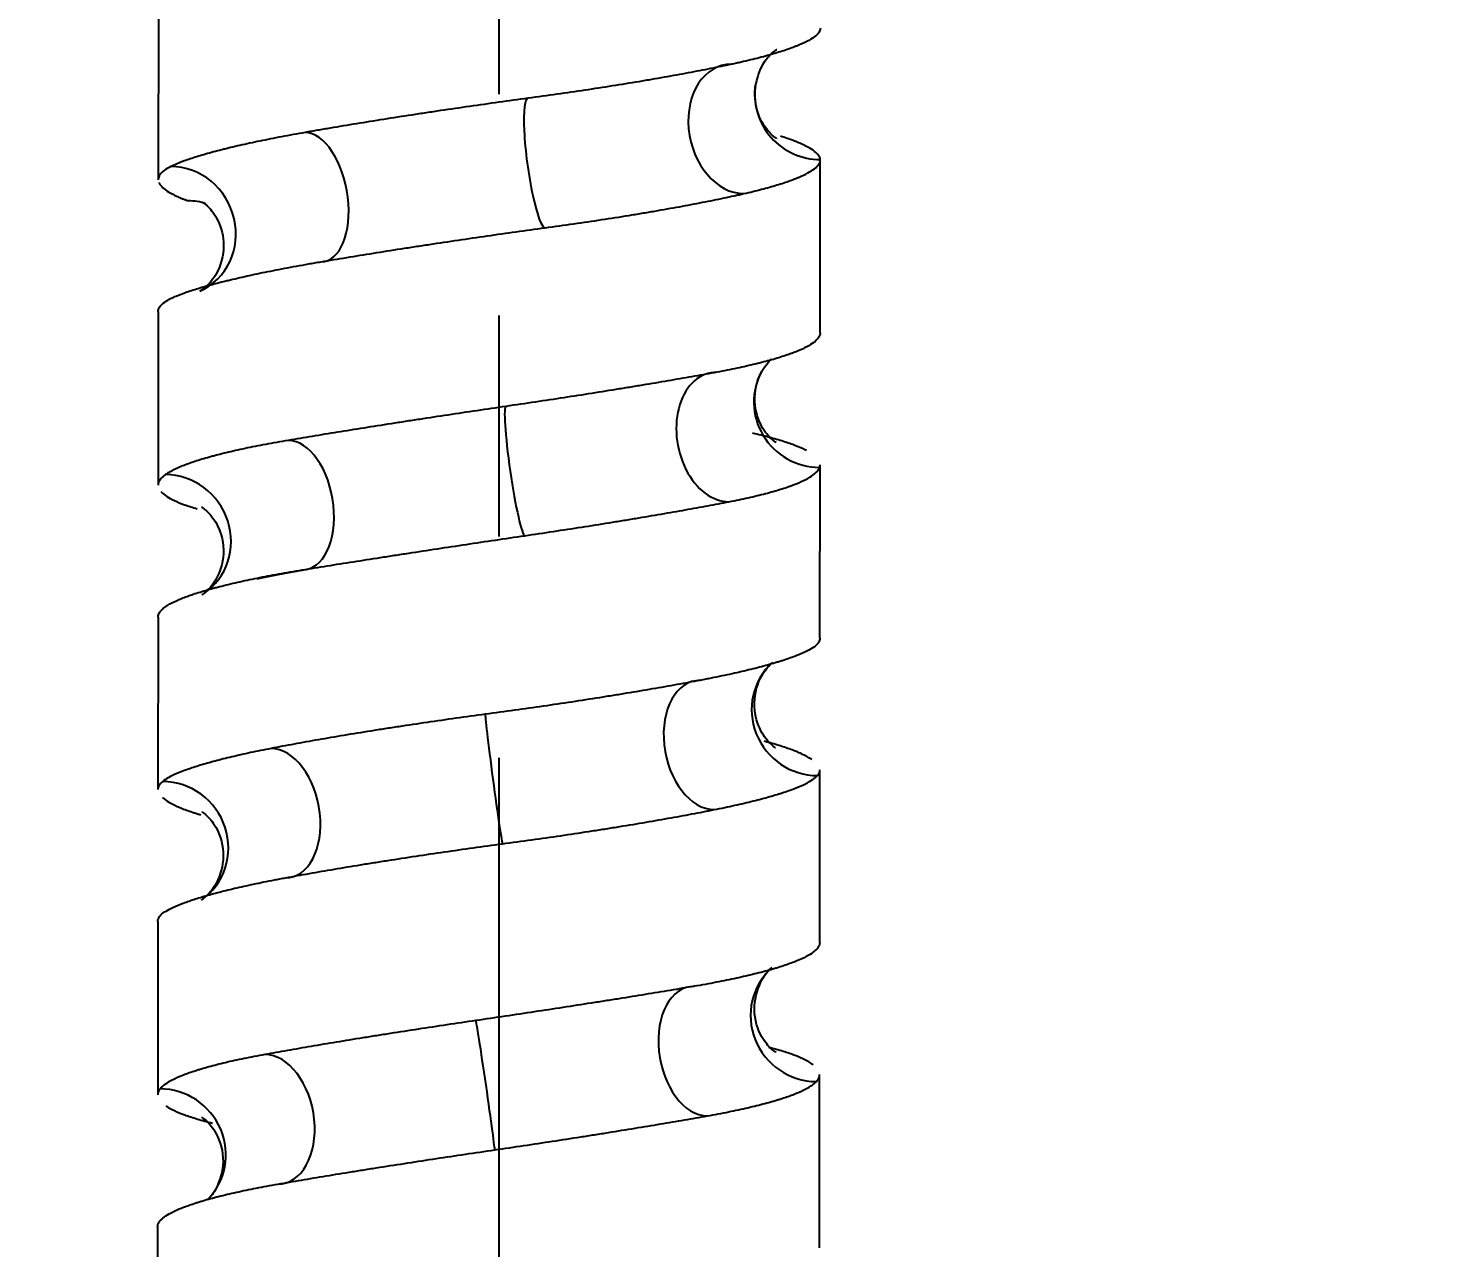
# Model space of a CAD drawing. Header units: millimetres. Extents: x 6110 to 6704, y -2661 to -1821.
# Drawn here: x 6335.31 to 6343.37, y -2327.69 to -2320.69 of the extents above; entities that cross this region are included whole.
import ezdxf

# ---------------------------------------------------------------- set-up
doc = ezdxf.new("R2010")
doc.units = ezdxf.units.MM
doc.header["$LTSCALE"] = 0.1
doc.linetypes.add('CENTERX2', pattern=[101.6, 63.5, -12.7, 12.7, -12.7])
doc.linetypes.add('HIDDEN2', pattern=[4.7625, 3.175, -1.5875])
doc.layers.add('1', color=4, linetype='HIDDEN2', lineweight=13)
doc.layers.add('DIM', color=3, linetype='Continuous', lineweight=9)
doc.layers.add('CENTER', color=1, linetype='CENTERX2')
doc.styles.get("Standard").update_dxf_attribs({"font": 'arial.ttf'})
doc.dimstyles.new('ISO-25', dxfattribs={"dimtxt": 2.5, "dimasz": 2.5, "dimexe": 1.25, "dimexo": 0.625, "dimtad": 1, "dimlfac": 5, "dimtxsty": 'Standard', "dimcen": 2.5, "dimadec": 0, "dimazin": 0, "dimtfac": 1, "dimtmove": 0, "dimatfit": 3, "dimfxl": 0, "dimarcsym": 0})

# ---------------------------------------------------------------- blocks, each defined once
blk = doc.blocks.new('*D85')
at = {"layer": 'Defpoints', "color": 0}
for p in [(6324.4599, -2027.3782), (6392.6916, -2027.3782), (6311.704, -2532.5418)]:
    blk.add_point(p, dxfattribs=at)
at = {"layer": 'DIM', "color": 0, "lineweight": -2}
for p, q in [((6325.0849, -2027.3782), (6393.9416, -2027.3782)), ((6392.6916, -2527.5418), (6392.6916, -2032.3782)), ((6312.329, -2532.5418), (6393.9416, -2532.5418))]:
    blk.add_line(p, q, dxfattribs=at)
at = {"layer": 'DIM', "color": 0}
for points in [[(6391.8583, -2032.3782), (6393.5249, -2032.3782), (6392.6916, -2027.3782)], [(6391.8583, -2527.5418), (6393.5249, -2527.5418), (6392.6916, -2532.5418)]]:
    blk.add_solid(points, dxfattribs=at)
at = {"layer": 'DIM', "color": 0, "insert": (6389.0618, -2279.96), "char_height": 5, "attachment_point": 5, "rotation": 90}
blk.add_mtext('2020,7', dxfattribs=at)
blk = doc.blocks.new('*D93')
at = {"layer": 'Defpoints', "color": 0}
for p in [(6325.0849, -2027.3782), (6402.037, -2595.9805), (6423.8203, -2595.9805)]:
    blk.add_point(p, dxfattribs=at)
at = {"layer": 'DIM', "color": 0, "lineweight": -2}
for p, q in [((6325.7099, -2027.3782), (6425.0703, -2027.3782)), ((6423.8203, -2032.3782), (6423.8203, -2590.9805)), ((6402.662, -2595.9805), (6425.0703, -2595.9805))]:
    blk.add_line(p, q, dxfattribs=at)
at = {"layer": 'DIM', "color": 0}
for points in [[(6422.9869, -2032.3782), (6424.6536, -2032.3782), (6423.8203, -2027.3782)], [(6422.9869, -2590.9805), (6424.6536, -2590.9805), (6423.8203, -2595.9805)]]:
    blk.add_solid(points, dxfattribs=at)
at = {"layer": 'DIM', "color": 0, "insert": (6420.1905, -2311.6794), "char_height": 5, "attachment_point": 5, "rotation": 90}
blk.add_mtext('2274,4', dxfattribs=at)

msp = doc.modelspace()

# ---------------------------------------------------------------- hatches: boundary and pattern name
at = {"layer": 'DIM'}
h = msp.add_hatch(dxfattribs=at)
h.set_pattern_fill('ANSI31', color=2)
edge = h.paths.add_edge_path()
edge.add_line((6619.6172, -2595.9805), (6619.6172, -1962.2056))
edge.add_line((6634.6172, -1966.1101), (6619.6172, -1966.1101))
edge.add_line((6634.6172, -2610.9805), (6634.6172, -1966.1101))
edge.add_line((6634.6172, -2610.9805), (6184.4567, -2610.9805))
edge.add_line((6619.6172, -2595.9805), (6184.4567, -2595.9805))
edge.add_line((6184.4567, -2610.9805), (6184.4567, -2595.9805))

# ---------------------------------------------------------------- linework, layer by layer
at = {"layer": '1', "color": 7, "linetype": 'Continuous', "lineweight": -3}
for p, q in [((6336.0543, -2320.5681), (6336.0536, -2321.5565)), ((6339.853, -2322.4352), (6339.8537, -2321.4436)), ((6336.0531, -2322.3144), (6336.0524, -2323.3094)), ((6339.8518, -2324.1867), (6339.8525, -2323.1935)), ((6336.0519, -2324.0677), (6336.0512, -2325.0571)), ((6339.8506, -2325.9346), (6339.8513, -2324.9445)), ((6336.0507, -2325.8149), (6336.05, -2326.8088)), ((6339.8494, -2327.6872), (6339.8501, -2326.6929)), ((6336.0495, -2327.5671), (6336.0488, -2328.5577))]:
    msp.add_line(p, q, dxfattribs=at)
for centre, major_axis, ratio, start_param, end_param in [((6339.3795, -2321.2655), (0.0809, -0.3662), 0.742203, 2.97992, 6.118765), ((6338.2251, -2321.4611), (0.0502, -0.3716), 0.142243, 3.122374, 6.264017), ((6339.853, -2321.0694), (0.3722, -0.0455), 0.990959, 3.136864, 4.834599), ((6336.9416, -2321.6566), (0.0638, -0.3695), 0.527455, 6.193609, 9.332122), ((6336.141, -2321.8526), (0.1533, -0.3422), 0.945561, 6.274637, 9.023318), ((6336.2045, -2322.0491), (0.1318, 0.3511), 0.910557, 0.028802, 0.327529), ((6339.2945, -2323.0332), (0.0698, -0.3685), 0.70068, 3.009328, 6.150959), ((6339.8463, -2322.8372), (0.3278, -0.1822), 0.98616, 3.141136, 5.223499), ((6338.1033, -2323.2288), (0.0543, -0.371), 0.07798, 3.131636, 6.270126), ((6336.8396, -2323.4244), (0.0611, -0.37), 0.580153, 6.187191, 9.328733), ((6336.1068, -2323.6204), (0.1971, -0.319), 0.961259, 0.042818, 2.603645), ((6339.8309, -2324.6051), (0.2558, -0.2742), 0.98078, 3.127308, 5.54174), ((6339.205, -2324.801), (0.0715, -0.3681), 0.652446, 3.016569, 6.155035), ((6337.9802, -2324.9966), (0.0497, -0.3717), 0.015718, 3.139643, 6.281152), ((6336.7421, -2325.1922), (0.0698, -0.3684), 0.630167, 6.165396, 9.304181), ((6336.0882, -2325.3822), (0.2124, -0.3091), 0.971684, 0.000903, 2.55168), ((6339.8231, -2326.3618), (0.2455, -0.2834), 0.975199, 3.154937, 5.57925), ((6339.1675, -2326.5579), (0.0644, -0.3694), 0.635828, 3.031079, 6.172183), ((6337.931, -2326.7537), (0.0541, -0.3711), 0.010811, 0.000074, 3.138521), ((6336.7029, -2326.9494), (0.0655, -0.3692), 0.650015, 6.167902, 9.309332), ((6336.0709, -2327.1457), (0.2642, -0.2661), 0.978594, 6.282607, 8.65142)]:
    msp.add_ellipse(centre, major_axis=major_axis, ratio=ratio, start_param=start_param, end_param=end_param, dxfattribs=at)
for points, knots in [([(6339.8524, -2320.6978), (6339.85, -2320.7054), (6339.845, -2320.7131), (6339.8303, -2320.7287), (6339.8107, -2320.7446), (6339.7816, -2320.7608), (6339.7561, -2320.7732), (6339.747, -2320.7773), (6339.7324, -2320.7836), (6339.7274, -2320.7857), (6339.7171, -2320.7899), (6339.7118, -2320.792), (6339.6845, -2320.8025), (6339.6606, -2320.8109), (6339.6084, -2320.8277), (6339.5521, -2320.8445), (6339.4875, -2320.8612), (6339.4359, -2320.8736), (6339.4181, -2320.8778), (6339.3907, -2320.884), (6339.3814, -2320.8861), (6339.3626, -2320.8903), (6339.3531, -2320.8923), (6339.3435, -2320.8944)], [0, 0, 0, 0, 0.125, 0.125, 0.25, 0.375, 0.375, 0.4375, 0.4375, 0.46875, 0.46875, 0.5, 0.5, 0.625, 0.625, 0.75, 0.875, 0.875, 0.9375, 0.9375, 0.96875, 0.96875, 1, 1, 1, 1]), ([(6339.4808, -2321.0239), (6339.4922, -2320.9715), (6339.516, -2320.894), (6339.5776, -2320.8262), (6339.6005, -2320.8109), (6339.6035, -2320.8091), (6339.6035, -2320.8091)], [0, 0, 0, 0, 0.337406, 0.614052, 0.876261, 1, 1, 1, 1]), ([(6339.3435, -2320.8944), (6339.3051, -2320.9026), (6339.2652, -2320.9108), (6339.1824, -2320.9274), (6339.0967, -2320.9439), (6339.0051, -2320.9606), (6338.9342, -2320.9731), (6338.8982, -2320.9794), (6338.8613, -2320.9857), (6338.8365, -2320.9899), (6338.8241, -2320.992), (6338.7615, -2321.0024), (6338.7106, -2321.0107), (6338.6075, -2321.027), (6338.503, -2321.0431), (6338.3957, -2321.0587), (6338.2869, -2321.0742), (6338.2318, -2321.0818), (6338.1759, -2321.0894)], [0, 0, 0, 0, 0.125, 0.125, 0.25, 0.375, 0.375, 0.4375, 0.46875, 0.46875, 0.5, 0.5, 0.625, 0.625, 0.75, 0.875, 0.875, 1, 1, 1, 1]), ([(6338.1759, -2321.0894), (6338.1197, -2321.0969), (6338.0636, -2321.1046), (6337.9517, -2321.1202), (6337.8401, -2321.136), (6337.7291, -2321.1522), (6337.6461, -2321.1645), (6337.6184, -2321.1687), (6337.577, -2321.1749), (6337.5632, -2321.177), (6337.5357, -2321.1812), (6337.5219, -2321.1833), (6337.4534, -2321.1938), (6337.3996, -2321.2022), (6337.2938, -2321.2189), (6337.1899, -2321.2357), (6337.0897, -2321.2523), (6337.016, -2321.2648), (6336.9916, -2321.269), (6336.9555, -2321.2752), (6336.9435, -2321.2773), (6336.9197, -2321.2814), (6336.9079, -2321.2835), (6336.8962, -2321.2856)], [0, 0, 0, 0, 0.125, 0.125, 0.25, 0.375, 0.375, 0.4375, 0.4375, 0.46875, 0.46875, 0.5, 0.5, 0.625, 0.625, 0.75, 0.875, 0.875, 0.9375, 0.9375, 0.96875, 0.96875, 1, 1, 1, 1]), ([(6339.6022, -2321.3197), (6339.6022, -2321.3196), (6339.5989, -2321.3175), (6339.5713, -2321.2995), (6339.5043, -2321.2161), (6339.475, -2321.1059), (6339.4789, -2321.0398), (6339.4808, -2321.0239)], [0, 0, 0, 0, 0.095833, 0.358331, 0.612702, 0.909005, 1, 1, 1, 1]), ([(6336.8962, -2321.2856), (6336.8495, -2321.2938), (6336.8046, -2321.302), (6336.7181, -2321.3185), (6336.6349, -2321.3351), (6336.5585, -2321.3517), (6336.5037, -2321.3642), (6336.4769, -2321.3705), (6336.4511, -2321.3768), (6336.4341, -2321.381), (6336.4257, -2321.3831), (6336.3845, -2321.3935), (6336.3537, -2321.4018), (6336.2965, -2321.4182), (6336.2436, -2321.4343), (6336.1994, -2321.4501), (6336.1695, -2321.4618), (6336.16, -2321.4656), (6336.1423, -2321.4733), (6336.134, -2321.4771), (6336.1263, -2321.4809)], [0, 0, 0, 0, 0.125, 0.125, 0.25, 0.375, 0.375, 0.4375, 0.46875, 0.46875, 0.5, 0.5, 0.625, 0.625, 0.75, 0.875, 0.875, 0.9375, 0.9375, 1, 1, 1, 1]), ([(6339.8536, -2321.4411), (6339.8531, -2321.4335), (6339.85, -2321.4258), (6339.839, -2321.4101), (6339.8232, -2321.3942), (6339.7977, -2321.3779), (6339.7749, -2321.3655), (6339.7667, -2321.3614), (6339.7535, -2321.3551), (6339.749, -2321.353), (6339.7395, -2321.3488), (6339.7346, -2321.3467), (6339.7096, -2321.3361), (6339.6873, -2321.3277), (6339.6509, -2321.3151), (6339.6383, -2321.3109), (6339.6251, -2321.3067)], [0, 0, 0, 0, 0.181951, 0.181951, 0.363901, 0.545852, 0.545852, 0.636827, 0.636827, 0.682315, 0.682315, 0.727802, 0.727802, 0.909753, 0.909753, 1, 1, 1, 1]), ([(6336.1263, -2321.4809), (6336.1108, -2321.4885), (6336.0978, -2321.4962), (6336.0768, -2321.5119), (6336.0608, -2321.5277), (6336.0544, -2321.544), (6336.0536, -2321.5535), (6336.0536, -2321.5548), (6336.0536, -2321.556)], [0, 0, 0, 0, 0.317373, 0.317373, 0.634745, 0.952118, 0.952118, 1, 1, 1, 1]), ([(6339.4148, -2321.6365), (6339.4508, -2321.6283), (6339.4845, -2321.6201), (6339.5477, -2321.6035), (6339.6068, -2321.587), (6339.6574, -2321.5703), (6339.6922, -2321.5578), (6339.7088, -2321.5515), (6339.7242, -2321.5452), (6339.7341, -2321.541), (6339.739, -2321.5389), (6339.7625, -2321.5284), (6339.7788, -2321.5201), (6339.8067, -2321.5038), (6339.8298, -2321.4876), (6339.8434, -2321.4719), (6339.8521, -2321.4563), (6339.8541, -2321.4486), (6339.8536, -2321.4411)], [0, 0, 0, 0, 0.125, 0.125, 0.25, 0.375, 0.375, 0.4375, 0.46875, 0.46875, 0.5, 0.5, 0.625, 0.625, 0.75, 0.875, 0.875, 1, 1, 1, 1]), ([(6336.0573, -2321.5733), (6336.0578, -2321.5747), (6336.0584, -2321.576), (6336.0634, -2321.5858), (6336.0702, -2321.5942), (6336.0885, -2321.6111), (6336.1116, -2321.6279), (6336.1442, -2321.6446), (6336.1723, -2321.6572), (6336.1823, -2321.6614), (6336.1982, -2321.6677), (6336.2037, -2321.6697), (6336.2149, -2321.6739), (6336.2206, -2321.676), (6336.2265, -2321.6781)], [0, 0, 0, 0, 0.038401, 0.038401, 0.278801, 0.278801, 0.5192, 0.7596, 0.7596, 0.8798, 0.8798, 0.9399, 0.9399, 1, 1, 1, 1]), ([(6338.2743, -2321.8327), (6338.3301, -2321.8252), (6338.3851, -2321.8175), (6338.4933, -2321.8019), (6338.5999, -2321.7861), (6338.7031, -2321.7699), (6338.7793, -2321.7576), (6338.8045, -2321.7534), (6338.842, -2321.7472), (6338.8544, -2321.7451), (6338.8791, -2321.7409), (6338.8915, -2321.7388), (6338.9525, -2321.7283), (6338.9997, -2321.7199), (6339.0912, -2321.7032), (6339.1795, -2321.6864), (6339.2616, -2321.6698), (6339.3209, -2321.6573), (6339.3403, -2321.6531), (6339.3687, -2321.6469), (6339.3781, -2321.6448), (6339.3967, -2321.6406), (6339.4058, -2321.6386), (6339.4148, -2321.6365)], [0, 0, 0, 0, 0.125, 0.125, 0.25, 0.375, 0.375, 0.4375, 0.4375, 0.46875, 0.46875, 0.5, 0.5, 0.625, 0.625, 0.75, 0.875, 0.875, 0.9375, 0.9375, 0.96875, 0.96875, 1, 1, 1, 1]), ([(6336.306, -2321.6849), (6336.306, -2321.685), (6336.3074, -2321.6863), (6336.3256, -2321.695), (6336.3947, -2321.7712), (6336.4426, -2321.9183), (6336.4086, -2322.0772), (6336.3349, -2322.169), (6336.2984, -2322.1921), (6336.293, -2322.1963), (6336.293, -2322.1961)], [0, 0, 0, 0, 0.012675, 0.164803, 0.30725, 0.47031, 0.647975, 0.793385, 0.920816, 1, 1, 1, 1]), ([(6336.9877, -2322.0277), (6337.0362, -2322.0195), (6337.0855, -2322.0112), (6337.1859, -2321.9947), (6337.288, -2321.9782), (6337.3936, -2321.9615), (6337.474, -2321.949), (6337.5011, -2321.9448), (6337.542, -2321.9385), (6337.5556, -2321.9364), (6337.5831, -2321.9322), (6337.5969, -2321.9301), (6337.6659, -2321.9197), (6337.7211, -2321.9114), (6337.8316, -2321.8951), (6337.9422, -2321.879), (6338.0528, -2321.8633), (6338.1635, -2321.8479), (6338.2189, -2321.8403), (6338.2743, -2321.8327)], [0, 0, 0, 0, 0.125, 0.125, 0.25, 0.375, 0.375, 0.4375, 0.4375, 0.46875, 0.46875, 0.5, 0.5, 0.625, 0.625, 0.75, 0.875, 0.875, 1, 1, 1, 1]), ([(6336.1557, -2322.2242), (6336.174, -2322.2166), (6336.1946, -2322.2089), (6336.2402, -2322.1933), (6336.2901, -2322.1775), (6336.3485, -2322.1612), (6336.3956, -2322.1489), (6336.4118, -2322.1447), (6336.437, -2322.1385), (6336.4456, -2322.1364), (6336.4629, -2322.1322), (6336.4717, -2322.1301), (6336.5163, -2322.1195), (6336.5536, -2322.1111), (6336.6315, -2322.0944), (6336.7128, -2322.0776), (6336.8006, -2322.0609), (6336.8689, -2322.0484), (6336.8921, -2322.0443), (6336.9275, -2322.038), (6336.9395, -2322.036), (6336.9635, -2322.0318), (6336.9756, -2322.0298), (6336.9877, -2322.0277)], [0, 0, 0, 0, 0.125, 0.125, 0.25, 0.375, 0.375, 0.4375, 0.4375, 0.46875, 0.46875, 0.5, 0.5, 0.625, 0.625, 0.75, 0.875, 0.875, 0.9375, 0.9375, 0.96875, 0.96875, 1, 1, 1, 1]), ([(6336.0531, -2322.3142), (6336.053, -2322.3078), (6336.0545, -2322.3015), (6336.061, -2322.287), (6336.0732, -2322.2708), (6336.095, -2322.2551), (6336.115, -2322.2434), (6336.1222, -2322.2395), (6336.138, -2322.2318), (6336.1466, -2322.228), (6336.1557, -2322.2242)], [0, 0, 0, 0, 0.20303, 0.20303, 0.468687, 0.734343, 0.734343, 0.867172, 0.867172, 1, 1, 1, 1]), ([(6339.8416, -2322.4662), (6339.8355, -2322.4744), (6339.8269, -2322.4827), (6339.8051, -2322.4992), (6339.7786, -2322.5158), (6339.7428, -2322.5325), (6339.7124, -2322.545), (6339.7017, -2322.5492), (6339.6848, -2322.5555), (6339.679, -2322.5576), (6339.667, -2322.5617), (6339.6609, -2322.5638), (6339.6298, -2322.5743), (6339.6028, -2322.5826), (6339.5449, -2322.5989), (6339.4829, -2322.6151), (6339.4131, -2322.6308), (6339.3578, -2322.6424), (6339.3388, -2322.6463), (6339.2998, -2322.654), (6339.2798, -2322.6578), (6339.2594, -2322.6615)], [0, 0, 0, 0, 0.125, 0.125, 0.25, 0.375, 0.375, 0.4375, 0.4375, 0.46875, 0.46875, 0.5, 0.5, 0.625, 0.625, 0.75, 0.875, 0.875, 0.9375, 0.9375, 1, 1, 1, 1]), ([(6339.853, -2322.4357), (6339.853, -2322.4376), (6339.8528, -2322.4394), (6339.8514, -2322.4496), (6339.8478, -2322.4579), (6339.8416, -2322.4662)], [0, 0, 0, 0, 0.182849, 0.182849, 1, 1, 1, 1]), ([(6339.2594, -2322.6615), (6339.2183, -2322.6691), (6339.1757, -2322.6768), (6339.0878, -2322.6924), (6338.9972, -2322.7083), (6338.9011, -2322.7245), (6338.8271, -2322.7369), (6338.7895, -2322.7431), (6338.7512, -2322.7494), (6338.7254, -2322.7536), (6338.7125, -2322.7557), (6338.6476, -2322.7662), (6338.5951, -2322.7746), (6338.489, -2322.7913), (6338.3818, -2322.808), (6338.2723, -2322.8246), (6338.1616, -2322.8412), (6338.1057, -2322.8495), (6338.0493, -2322.8578)], [0, 0, 0, 0, 0.125, 0.125, 0.25, 0.375, 0.375, 0.4375, 0.46875, 0.46875, 0.5, 0.5, 0.625, 0.625, 0.75, 0.875, 0.875, 1, 1, 1, 1]), ([(6339.6002, -2323.0646), (6339.6002, -2323.0647), (6339.5912, -2323.0597), (6339.5392, -2323.0156), (6339.4721, -2322.891), (6339.477, -2322.746), (6339.5066, -2322.6762), (6339.5185, -2322.6551)], [0, 0, 0, 0, 0.164315, 0.374397, 0.604086, 0.877204, 1, 1, 1, 1]), ([(6338.0493, -2322.8578), (6337.9931, -2322.866), (6337.9373, -2322.8742), (6337.8263, -2322.8907), (6337.7159, -2322.9072), (6337.6066, -2322.9238), (6337.5251, -2322.9363), (6337.498, -2322.9405), (6337.4575, -2322.9468), (6337.444, -2322.9489), (6337.417, -2322.953), (6337.4036, -2322.9551), (6337.3366, -2322.9656), (6337.2842, -2322.9738), (6337.1814, -2322.9902), (6337.0808, -2323.0063), (6336.9844, -2323.022), (6336.9138, -2323.0336), (6336.8905, -2323.0375), (6336.8445, -2323.0452), (6336.8217, -2323.049), (6336.7994, -2323.0527)], [0, 0, 0, 0, 0.125, 0.125, 0.25, 0.375, 0.375, 0.4375, 0.4375, 0.46875, 0.46875, 0.5, 0.5, 0.625, 0.625, 0.75, 0.875, 0.875, 0.9375, 0.9375, 1, 1, 1, 1]), ([(6339.774, -2323.1114), (6339.7721, -2323.1104), (6339.7702, -2323.1094), (6339.7517, -2323.1), (6339.7329, -2323.0917), (6339.6911, -2323.0753), (6339.6448, -2323.059), (6339.5899, -2323.0432), (6339.5453, -2323.0315), (6339.5299, -2323.0276), (6339.498, -2323.0199), (6339.4815, -2323.0161), (6339.4645, -2323.0123)], [0, 0, 0, 0, 0.029095, 0.029095, 0.271822, 0.271822, 0.514548, 0.757274, 0.757274, 0.878637, 0.878637, 1, 1, 1, 1]), ([(6336.7994, -2323.0527), (6336.7544, -2323.0603), (6336.7113, -2323.068), (6336.6287, -2323.0836), (6336.5498, -2323.0994), (6336.4781, -2323.1157), (6336.427, -2323.128), (6336.4022, -2323.1342), (6336.3784, -2323.1405), (6336.3628, -2323.1447), (6336.3551, -2323.1468), (6336.3173, -2323.1573), (6336.2895, -2323.1657), (6336.2383, -2323.1825), (6336.1916, -2323.1993), (6336.1539, -2323.216), (6336.1291, -2323.2285), (6336.1214, -2323.2327), (6336.1107, -2323.239), (6336.1073, -2323.241), (6336.1007, -2323.2452), (6336.0976, -2323.2473), (6336.0946, -2323.2493)], [0, 0, 0, 0, 0.125, 0.125, 0.25, 0.375, 0.375, 0.4375, 0.46875, 0.46875, 0.5, 0.5, 0.625, 0.625, 0.75, 0.875, 0.875, 0.9375, 0.9375, 0.96875, 0.96875, 1, 1, 1, 1]), ([(6336.0946, -2323.2493), (6336.0829, -2323.2576), (6336.0736, -2323.2658), (6336.06, -2323.2824), (6336.0538, -2323.2941), (6336.0524, -2323.3059), (6336.0524, -2323.3093)], [0, 0, 0, 0, 0.414443, 0.414443, 0.828886, 1, 1, 1, 1]), ([(6339.3296, -2323.4049), (6339.3687, -2323.3973), (6339.4056, -2323.3896), (6339.4753, -2323.374), (6339.5409, -2323.3582), (6339.5983, -2323.3419), (6339.6382, -2323.3295), (6339.6574, -2323.3233), (6339.6754, -2323.317), (6339.6871, -2323.3128), (6339.6928, -2323.3107), (6339.7207, -2323.3001), (6339.7404, -2323.2917), (6339.7752, -2323.275), (6339.8052, -2323.2582), (6339.8258, -2323.2415), (6339.8415, -2323.2249), (6339.8469, -2323.2166), (6339.8499, -2323.2083)], [0, 0, 0, 0, 0.125, 0.125, 0.25, 0.375, 0.375, 0.4375, 0.46875, 0.46875, 0.5, 0.5, 0.625, 0.625, 0.75, 0.875, 0.875, 1, 1, 1, 1]), ([(6336.0683, -2323.3462), (6336.0691, -2323.3472), (6336.0701, -2323.3482), (6336.0788, -2323.3576), (6336.0891, -2323.3659), (6336.1142, -2323.3823), (6336.144, -2323.3986), (6336.183, -2323.4144), (6336.2158, -2323.4261), (6336.2273, -2323.43), (6336.2516, -2323.4377), (6336.2643, -2323.4415), (6336.2776, -2323.4453)], [0, 0, 0, 0, 0.029447, 0.029447, 0.272085, 0.272085, 0.514723, 0.757362, 0.757362, 0.878681, 0.878681, 1, 1, 1, 1]), ([(6336.3011, -2323.4354), (6336.301, -2323.4354), (6336.3083, -2323.4393), (6336.3573, -2323.4769), (6336.4287, -2323.5967), (6336.4329, -2323.7659), (6336.3651, -2323.8906), (6336.3178, -2323.9298), (6336.3066, -2323.9383), (6336.3039, -2323.9394)], [0, 0, 0, 0, 0.104432, 0.257324, 0.422079, 0.619409, 0.789323, 0.931161, 1, 1, 1, 1]), ([(6338.1572, -2323.5999), (6338.213, -2323.5917), (6338.2682, -2323.5835), (6338.3771, -2323.567), (6338.4847, -2323.5505), (6338.5896, -2323.5338), (6338.6673, -2323.5213), (6338.693, -2323.5172), (6338.7313, -2323.5109), (6338.744, -2323.5088), (6338.7694, -2323.5046), (6338.7821, -2323.5025), (6338.8449, -2323.4921), (6338.8937, -2323.4838), (6338.9884, -2323.4675), (6339.0804, -2323.4514), (6339.1668, -2323.4356), (6339.2295, -2323.424), (6339.2501, -2323.4201), (6339.2904, -2323.4125), (6339.3103, -2323.4087), (6339.3296, -2323.4049)], [0, 0, 0, 0, 0.125, 0.125, 0.25, 0.375, 0.375, 0.4375, 0.4375, 0.46875, 0.46875, 0.5, 0.5, 0.625, 0.625, 0.75, 0.875, 0.875, 0.9375, 0.9375, 1, 1, 1, 1]), ([(6336.8799, -2323.7961), (6336.9267, -2323.7885), (6336.9746, -2323.7808), (6337.0724, -2323.7652), (6337.1722, -2323.7494), (6337.2762, -2323.7331), (6337.3556, -2323.7208), (6337.3824, -2323.7167), (6337.4229, -2323.7104), (6337.4364, -2323.7083), (6337.4637, -2323.7041), (6337.4774, -2323.702), (6337.5458, -2323.6915), (6337.6008, -2323.6831), (6337.7111, -2323.6664), (6337.8217, -2323.6497), (6337.9331, -2323.633), (6338.0449, -2323.6164), (6338.1009, -2323.6082), (6338.1572, -2323.5999)], [0, 0, 0, 0, 0.125, 0.125, 0.25, 0.375, 0.375, 0.4375, 0.4375, 0.46875, 0.46875, 0.5, 0.5, 0.625, 0.625, 0.75, 0.875, 0.875, 1, 1, 1, 1]), ([(6336.12, -2323.9914), (6336.1349, -2323.9832), (6336.152, -2323.975), (6336.1908, -2323.9584), (6336.234, -2323.9419), (6336.2859, -2323.9252), (6336.3281, -2323.9127), (6336.3428, -2323.9085), (6336.3656, -2323.9022), (6336.3733, -2323.9001), (6336.3891, -2323.8959), (6336.3971, -2323.8938), (6336.4378, -2323.8833), (6336.4721, -2323.8751), (6336.5443, -2323.8587), (6336.6199, -2323.8426), (6336.7025, -2323.8269), (6336.767, -2323.8152), (6336.789, -2323.8113), (6336.8338, -2323.8037), (6336.8567, -2323.7999), (6336.8799, -2323.7961)], [0, 0, 0, 0, 0.125, 0.125, 0.25, 0.375, 0.375, 0.4375, 0.4375, 0.46875, 0.46875, 0.5, 0.5, 0.625, 0.625, 0.75, 0.875, 0.875, 0.9375, 0.9375, 1, 1, 1, 1]), ([(6336.6205, -2323.8471), (6336.632, -2323.8447), (6336.7158, -2323.827), (6336.8103, -2323.8095), (6336.9007, -2323.7944)], [0, 0, 0, 0, 0.139193, 1, 1, 1, 1]), ([(6336.0519, -2324.0679), (6336.0519, -2324.0675), (6336.0519, -2324.0671), (6336.0521, -2324.0583), (6336.0574, -2324.0415), (6336.0724, -2324.0248), (6336.0874, -2324.0122), (6336.093, -2324.0081), (6336.1024, -2324.0018), (6336.1057, -2323.9997), (6336.1126, -2323.9956), (6336.1162, -2323.9935), (6336.12, -2323.9914)], [0, 0, 0, 0, 0.015099, 0.015099, 0.343399, 0.6717, 0.6717, 0.83585, 0.83585, 0.917925, 0.917925, 1, 1, 1, 1]), ([(6339.8239, -2324.2334), (6339.8143, -2324.241), (6339.8022, -2324.2487), (6339.7734, -2324.2643), (6339.74, -2324.2802), (6339.6973, -2324.2964), (6339.6618, -2324.3088), (6339.6494, -2324.3129), (6339.6299, -2324.3192), (6339.6232, -2324.3213), (6339.6096, -2324.3255), (6339.6027, -2324.3276), (6339.5673, -2324.3381), (6339.5371, -2324.3465), (6339.4728, -2324.3633), (6339.4047, -2324.38), (6339.3289, -2324.3967), (6339.2692, -2324.4092), (6339.2489, -2324.4134), (6339.2175, -2324.4196), (6339.207, -2324.4217), (6339.1856, -2324.4258), (6339.1749, -2324.4279), (6339.164, -2324.43)], [0, 0, 0, 0, 0.125, 0.125, 0.25, 0.375, 0.375, 0.4375, 0.4375, 0.46875, 0.46875, 0.5, 0.5, 0.625, 0.625, 0.75, 0.875, 0.875, 0.9375, 0.9375, 0.96875, 0.96875, 1, 1, 1, 1]), ([(6339.8518, -2324.188), (6339.8518, -2324.1956), (6339.8496, -2324.203), (6339.8406, -2324.2182), (6339.8335, -2324.2258), (6339.8239, -2324.2334)], [0, 0, 0, 0, 0.487146, 0.487146, 1, 1, 1, 1]), ([(6339.5976, -2324.8175), (6339.5976, -2324.8175), (6339.5972, -2324.8174), (6339.581, -2324.8091), (6339.5154, -2324.7395), (6339.4634, -2324.5989), (6339.489, -2324.4366), (6339.5479, -2324.3573), (6339.5721, -2324.3336), (6339.5751, -2324.3308)], [0, 0, 0, 0, 0.009262, 0.198118, 0.370661, 0.566681, 0.788872, 0.973439, 1, 1, 1, 1]), ([(6339.164, -2324.43), (6339.1207, -2324.4382), (6339.0761, -2324.4464), (6338.9846, -2324.4629), (6338.8906, -2324.4795), (6338.7919, -2324.4961), (6338.7159, -2324.5086), (6338.6775, -2324.5149), (6338.6384, -2324.5212), (6338.6122, -2324.5254), (6338.599, -2324.5275), (6338.5329, -2324.5379), (6338.4796, -2324.5462), (6338.3721, -2324.5625), (6338.2637, -2324.5786), (6338.1537, -2324.5943), (6338.0427, -2324.6097), (6337.9869, -2324.6174), (6337.9305, -2324.6249)], [0, 0, 0, 0, 0.125, 0.125, 0.25, 0.375, 0.375, 0.4375, 0.46875, 0.46875, 0.5, 0.5, 0.625, 0.625, 0.75, 0.875, 0.875, 1, 1, 1, 1]), ([(6337.9305, -2324.6249), (6337.8739, -2324.6325), (6337.8178, -2324.6402), (6337.7064, -2324.6557), (6337.596, -2324.6715), (6337.4874, -2324.6877), (6337.4066, -2324.7001), (6337.3798, -2324.7042), (6337.3397, -2324.7105), (6337.3264, -2324.7125), (6337.2998, -2324.7167), (6337.2866, -2324.7188), (6337.2208, -2324.7293), (6337.1693, -2324.7377), (6337.069, -2324.7545), (6336.9711, -2324.7712), (6336.878, -2324.7879), (6336.8101, -2324.8004), (6336.7877, -2324.8045), (6336.7547, -2324.8108), (6336.7437, -2324.8129), (6336.7221, -2324.817), (6336.7113, -2324.8191), (6336.7007, -2324.8211)], [0, 0, 0, 0, 0.125, 0.125, 0.25, 0.375, 0.375, 0.4375, 0.4375, 0.46875, 0.46875, 0.5, 0.5, 0.625, 0.625, 0.75, 0.875, 0.875, 0.9375, 0.9375, 0.96875, 0.96875, 1, 1, 1, 1]), ([(6339.8052, -2324.8843), (6339.8032, -2324.883), (6339.8011, -2324.8816), (6339.7858, -2324.8718), (6339.7704, -2324.8634), (6339.7348, -2324.8465), (6339.6948, -2324.8297), (6339.6456, -2324.813), (6339.6053, -2324.8004), (6339.5913, -2324.7962), (6339.5694, -2324.79), (6339.562, -2324.7879), (6339.5468, -2324.7837), (6339.5391, -2324.7816), (6339.5312, -2324.7795)], [0, 0, 0, 0, 0.038777, 0.038777, 0.279083, 0.279083, 0.519389, 0.759694, 0.759694, 0.879847, 0.879847, 0.939924, 0.939924, 1, 1, 1, 1]), ([(6336.7007, -2324.8211), (6336.6597, -2324.8291), (6336.6204, -2324.8371), (6336.5456, -2324.8531), (6336.4743, -2324.8692), (6336.4101, -2324.8853), (6336.3494, -2324.9015), (6336.3209, -2324.9096), (6336.2675, -2324.9259), (6336.2431, -2324.9339), (6336.1986, -2324.9498), (6336.1584, -2324.9654), (6336.1268, -2324.9807), (6336.0995, -2324.9958), (6336.088, -2325.0033), (6336.0788, -2325.0106)], [0, 0, 0, 0, 0.125, 0.125, 0.25, 0.375, 0.375, 0.5, 0.5, 0.625, 0.625, 0.75, 0.875, 0.875, 1, 1, 1, 1]), ([(6339.8379, -2324.9767), (6339.8446, -2324.9691), (6339.8487, -2324.9614), (6339.851, -2324.951), (6339.8513, -2324.9484), (6339.8513, -2324.9458)], [0, 0, 0, 0, 0.750688, 0.750688, 1, 1, 1, 1]), ([(6336.0788, -2325.0106), (6336.0694, -2325.018), (6336.0625, -2325.0255), (6336.0534, -2325.0407), (6336.0512, -2325.0483), (6336.0512, -2325.056)], [0, 0, 0, 0, 0.50311, 0.50311, 1, 1, 1, 1]), ([(6339.2452, -2325.1721), (6339.2864, -2325.1639), (6339.3256, -2325.1556), (6339.4, -2325.1391), (6339.4706, -2325.1225), (6339.5334, -2325.1058), (6339.5776, -2325.0933), (6339.599, -2325.087), (6339.6193, -2325.0807), (6339.6325, -2325.0765), (6339.639, -2325.0744), (6339.6708, -2325.0639), (6339.6938, -2325.0557), (6339.7351, -2325.0393), (6339.7718, -2325.0232), (6339.7993, -2325.0074), (6339.8221, -2324.9919), (6339.8312, -2324.9843), (6339.8379, -2324.9767)], [0, 0, 0, 0, 0.125, 0.125, 0.25, 0.375, 0.375, 0.4375, 0.46875, 0.46875, 0.5, 0.5, 0.625, 0.625, 0.75, 0.875, 0.875, 1, 1, 1, 1]), ([(6336.0783, -2325.1034), (6336.0787, -2325.1037), (6336.079, -2325.104), (6336.0888, -2325.1125), (6336.1005, -2325.1207), (6336.1282, -2325.137), (6336.1603, -2325.1533), (6336.201, -2325.1696), (6336.2349, -2325.1817), (6336.2526, -2325.1878), (6336.2716, -2325.1938), (6336.2846, -2325.1979), (6336.2912, -2325.1999), (6336.298, -2325.2019)], [0, 0, 0, 0, 0.00972, 0.00972, 0.25729, 0.25729, 0.50486, 0.75243, 0.75243, 0.876215, 0.938108, 0.938108, 1, 1, 1, 1]), ([(6336.3043, -2325.1849), (6336.3043, -2325.1849), (6336.3087, -2325.1876), (6336.3442, -2325.2125), (6336.416, -2325.3148), (6336.4385, -2325.4805), (6336.3814, -2325.6141), (6336.3388, -2325.6591), (6336.3251, -2325.6716)], [0, 0, 0, 0, 0.083316, 0.260047, 0.439912, 0.666595, 0.872032, 1, 1, 1, 1]), ([(6338.0299, -2325.3683), (6338.0865, -2325.3607), (6338.1426, -2325.353), (6338.2536, -2325.3375), (6338.3635, -2325.3217), (6338.4714, -2325.3055), (6338.5514, -2325.2931), (6338.578, -2325.289), (6338.6176, -2325.2828), (6338.6308, -2325.2807), (6338.6571, -2325.2765), (6338.6702, -2325.2744), (6338.7352, -2325.2639), (6338.7859, -2325.2555), (6338.8848, -2325.2387), (6338.9811, -2325.222), (6339.0722, -2325.2053), (6339.1387, -2325.1928), (6339.1605, -2325.1887), (6339.1927, -2325.1824), (6339.2034, -2325.1804), (6339.2245, -2325.1762), (6339.2349, -2325.1741), (6339.2452, -2325.1721)], [0, 0, 0, 0, 0.125, 0.125, 0.25, 0.375, 0.375, 0.4375, 0.4375, 0.46875, 0.46875, 0.5, 0.5, 0.625, 0.625, 0.75, 0.875, 0.875, 0.9375, 0.9375, 0.96875, 0.96875, 1, 1, 1, 1]), ([(6336.7841, -2325.5633), (6336.8285, -2325.555), (6336.874, -2325.5468), (6336.9674, -2325.5303), (6337.0631, -2325.5138), (6337.1634, -2325.4971), (6337.2403, -2325.4846), (6337.2662, -2325.4804), (6337.3055, -2325.4741), (6337.3187, -2325.472), (6337.3452, -2325.4678), (6337.3586, -2325.4657), (6337.4253, -2325.4553), (6337.4791, -2325.447), (6337.5874, -2325.4307), (6337.6963, -2325.4146), (6337.8067, -2325.3989), (6337.9178, -2325.3835), (6337.9737, -2325.3758), (6338.0299, -2325.3683)], [0, 0, 0, 0, 0.125, 0.125, 0.25, 0.375, 0.375, 0.4375, 0.4375, 0.46875, 0.46875, 0.5, 0.5, 0.625, 0.625, 0.75, 0.875, 0.875, 1, 1, 1, 1]), ([(6336.0979, -2325.7539), (6336.1101, -2325.7465), (6336.1245, -2325.739), (6336.1576, -2325.7237), (6336.1949, -2325.7084), (6336.2408, -2325.6926), (6336.2785, -2325.6806), (6336.2981, -2325.6746), (6336.3189, -2325.6685), (6336.3331, -2325.6644), (6336.3403, -2325.6624), (6336.3771, -2325.6522), (6336.4083, -2325.6441), (6336.4741, -2325.6278), (6336.5435, -2325.6116), (6336.6196, -2325.5954), (6336.6793, -2325.5833), (6336.7098, -2325.5773), (6336.7413, -2325.5713), (6336.7626, -2325.5673), (6336.7733, -2325.5653), (6336.7841, -2325.5633)], [0, 0, 0, 0, 0.125, 0.125, 0.25, 0.375, 0.375, 0.4375, 0.46875, 0.46875, 0.5, 0.5, 0.625, 0.625, 0.75, 0.875, 0.875, 0.9375, 0.96875, 0.96875, 1, 1, 1, 1]), ([(6336.0507, -2325.8141), (6336.0507, -2325.8091), (6336.053, -2325.7963), (6336.0613, -2325.7838), (6336.0762, -2325.7687), (6336.0858, -2325.7612), (6336.0979, -2325.7539)], [0, 0, 0, 0, 0.241065, 0.620532, 0.620532, 1, 1, 1, 1]), ([(6339.8506, -2325.9348), (6339.8506, -2325.9367), (6339.8499, -2325.947), (6339.8455, -2325.9574), (6339.8363, -2325.9699), (6339.8327, -2325.9741), (6339.8262, -2325.9803), (6339.8239, -2325.9824), (6339.819, -2325.9866), (6339.8164, -2325.9887), (6339.8136, -2325.9907)], [0, 0, 0, 0, 0.103634, 0.551817, 0.551817, 0.775908, 0.775908, 0.887954, 0.887954, 1, 1, 1, 1]), ([(6339.8136, -2325.9907), (6339.8025, -2325.999), (6339.7891, -2326.0072), (6339.7578, -2326.0238), (6339.7218, -2326.0404), (6339.6769, -2326.0571), (6339.6397, -2326.0696), (6339.6268, -2326.0738), (6339.6065, -2326.0801), (6339.5996, -2326.0822), (6339.5855, -2326.0864), (6339.5783, -2326.0885), (6339.5416, -2326.0989), (6339.5104, -2326.1072), (6339.4443, -2326.1236), (6339.3744, -2326.1397), (6339.2971, -2326.1555), (6339.2363, -2326.1671), (6339.2156, -2326.171), (6339.1732, -2326.1786), (6339.1515, -2326.1825), (6339.1294, -2326.1862)], [0, 0, 0, 0, 0.125, 0.125, 0.25, 0.375, 0.375, 0.4375, 0.4375, 0.46875, 0.46875, 0.5, 0.5, 0.625, 0.625, 0.75, 0.875, 0.875, 0.9375, 0.9375, 1, 1, 1, 1]), ([(6339.6001, -2326.5653), (6339.6001, -2326.5653), (6339.5982, -2326.5642), (6339.5735, -2326.5502), (6339.4991, -2326.4624), (6339.4583, -2326.3002), (6339.5149, -2326.1438), (6339.5548, -2326.0941), (6339.5776, -2326.0783)], [0, 0, 0, 0, 0.036924, 0.21786, 0.392675, 0.614808, 0.824024, 1, 1, 1, 1]), ([(6339.1294, -2326.1862), (6339.0849, -2326.1938), (6339.0392, -2326.2015), (6338.9454, -2326.2171), (6338.8493, -2326.233), (6338.7485, -2326.2492), (6338.6711, -2326.2616), (6338.645, -2326.2657), (6338.6054, -2326.272), (6338.5921, -2326.2741), (6338.5655, -2326.2783), (6338.552, -2326.2804), (6338.4849, -2326.2909), (6338.4308, -2326.2993), (6338.322, -2326.3161), (6338.2124, -2326.3328), (6338.1014, -2326.3494), (6337.9897, -2326.366), (6337.9334, -2326.3743), (6337.8768, -2326.3826)], [0, 0, 0, 0, 0.125, 0.125, 0.25, 0.375, 0.375, 0.4375, 0.4375, 0.46875, 0.46875, 0.5, 0.5, 0.625, 0.625, 0.75, 0.875, 0.875, 1, 1, 1, 1]), ([(6337.8768, -2326.3826), (6337.8206, -2326.3908), (6337.765, -2326.399), (6337.6546, -2326.4155), (6337.5453, -2326.4321), (6337.438, -2326.4487), (6337.3583, -2326.4612), (6337.3319, -2326.4654), (6337.2924, -2326.4717), (6337.2793, -2326.4738), (6337.2531, -2326.478), (6337.2401, -2326.4801), (6337.1752, -2326.4905), (6337.1246, -2326.4988), (6337.0259, -2326.5151), (6336.9298, -2326.5312), (6336.8387, -2326.547), (6336.7722, -2326.5586), (6336.7504, -2326.5625), (6336.7074, -2326.5702), (6336.6862, -2326.574), (6336.6655, -2326.5778)], [0, 0, 0, 0, 0.125, 0.125, 0.25, 0.375, 0.375, 0.4375, 0.4375, 0.46875, 0.46875, 0.5, 0.5, 0.625, 0.625, 0.75, 0.875, 0.875, 0.9375, 0.9375, 1, 1, 1, 1]), ([(6336.6655, -2326.5778), (6336.6238, -2326.5853), (6336.584, -2326.593), (6336.5086, -2326.6086), (6336.437, -2326.6245), (6336.3733, -2326.6407), (6336.3284, -2326.6531), (6336.3067, -2326.6593), (6336.2862, -2326.6656), (6336.2727, -2326.6698), (6336.2661, -2326.672), (6336.2339, -2326.6825), (6336.2106, -2326.6909), (6336.1685, -2326.7077), (6336.1312, -2326.7245), (6336.1031, -2326.7413), (6336.0857, -2326.7538), (6336.0804, -2326.758), (6336.0735, -2326.7643), (6336.0713, -2326.7663), (6336.0673, -2326.7705), (6336.0654, -2326.7726), (6336.0637, -2326.7747)], [0, 0, 0, 0, 0.125, 0.125, 0.25, 0.375, 0.375, 0.4375, 0.46875, 0.46875, 0.5, 0.5, 0.625, 0.625, 0.75, 0.875, 0.875, 0.9375, 0.9375, 0.96875, 0.96875, 1, 1, 1, 1]), ([(6339.8121, -2326.6359), (6339.8108, -2326.6349), (6339.8094, -2326.6338), (6339.7962, -2326.6244), (6339.7821, -2326.6161), (6339.7493, -2326.5997), (6339.712, -2326.5835), (6339.6657, -2326.5676), (6339.6275, -2326.5559), (6339.6142, -2326.552), (6339.5864, -2326.5443), (6339.5719, -2326.5405), (6339.5569, -2326.5367)], [0, 0, 0, 0, 0.029863, 0.029863, 0.272397, 0.272397, 0.514932, 0.757466, 0.757466, 0.878733, 0.878733, 1, 1, 1, 1]), ([(6339.2056, -2326.9296), (6339.2481, -2326.922), (6339.2887, -2326.9143), (6339.3659, -2326.8987), (6339.4392, -2326.8829), (6339.5048, -2326.8666), (6339.5512, -2326.8543), (6339.5736, -2326.8481), (6339.5949, -2326.8418), (6339.6089, -2326.8376), (6339.6157, -2326.8355), (6339.6492, -2326.8249), (6339.6736, -2326.8165), (6339.7177, -2326.7997), (6339.7572, -2326.7829), (6339.7875, -2326.7662), (6339.8066, -2326.7537), (6339.8124, -2326.7495), (6339.8202, -2326.7432), (6339.8227, -2326.7411), (6339.8273, -2326.737), (6339.8294, -2326.7349), (6339.8314, -2326.7328)], [0, 0, 0, 0, 0.125, 0.125, 0.25, 0.375, 0.375, 0.4375, 0.46875, 0.46875, 0.5, 0.5, 0.625, 0.625, 0.75, 0.875, 0.875, 0.9375, 0.9375, 0.96875, 0.96875, 1, 1, 1, 1]), ([(6339.8314, -2326.7328), (6339.8392, -2326.7246), (6339.8446, -2326.7163), (6339.8492, -2326.7031), (6339.8501, -2326.6982), (6339.8501, -2326.6933)], [0, 0, 0, 0, 0.62849, 0.62849, 1, 1, 1, 1]), ([(6336.0637, -2326.7747), (6336.057, -2326.7829), (6336.0528, -2326.7912), (6336.0503, -2326.8024), (6336.05, -2326.8054), (6336.05, -2326.8084)], [0, 0, 0, 0, 0.736648, 0.736648, 1, 1, 1, 1]), ([(6336.0959, -2326.8716), (6336.0975, -2326.8726), (6336.099, -2326.8737), (6336.1135, -2326.8831), (6336.1287, -2326.8915), (6336.1636, -2326.9079), (6336.203, -2326.9241), (6336.2515, -2326.9399), (6336.2912, -2326.9517), (6336.305, -2326.9556), (6336.3338, -2326.9633), (6336.3488, -2326.9671), (6336.3643, -2326.9709)], [0, 0, 0, 0, 0.030331, 0.030331, 0.272748, 0.272748, 0.515166, 0.757583, 0.757583, 0.878791, 0.878791, 1, 1, 1, 1]), ([(6336.3012, -2326.937), (6336.3012, -2326.937), (6336.3022, -2326.9375), (6336.3223, -2326.9479), (6336.3958, -2327.0293), (6336.4426, -2327.189), (6336.3938, -2327.3421), (6336.3548, -2327.3947), (6336.3351, -2327.4118)], [0, 0, 0, 0, 0.019192, 0.211778, 0.393248, 0.625233, 0.847361, 1, 1, 1, 1]), ([(6337.9851, -2327.1247), (6338.0413, -2327.1165), (6338.097, -2327.1083), (6338.2075, -2327.0918), (6338.3171, -2327.0753), (6338.4249, -2327.0586), (6338.505, -2327.0461), (6338.5316, -2327.0419), (6338.5714, -2327.0356), (6338.5846, -2327.0336), (6338.6109, -2327.0294), (6338.6241, -2327.0273), (6338.6894, -2327.0168), (6338.7405, -2327.0085), (6338.8401, -2326.9922), (6338.9373, -2326.9761), (6339.0296, -2326.9604), (6339.0971, -2326.9487), (6339.1192, -2326.9448), (6339.1629, -2326.9372), (6339.1845, -2326.9334), (6339.2056, -2326.9296)], [0, 0, 0, 0, 0.125, 0.125, 0.25, 0.375, 0.375, 0.4375, 0.4375, 0.46875, 0.46875, 0.5, 0.5, 0.625, 0.625, 0.75, 0.875, 0.875, 0.9375, 0.9375, 1, 1, 1, 1]), ([(6336.7403, -2327.3211), (6336.7841, -2327.3135), (6336.8292, -2327.3058), (6336.9218, -2327.2902), (6337.0168, -2327.2744), (6337.1166, -2327.2581), (6337.1934, -2327.2457), (6337.2193, -2327.2416), (6337.2586, -2327.2353), (6337.2717, -2327.2332), (6337.2982, -2327.229), (6337.3116, -2327.2269), (6337.3783, -2327.2164), (6337.4321, -2327.208), (6337.5405, -2327.1913), (6337.6497, -2327.1745), (6337.7605, -2327.1579), (6337.8722, -2327.1413), (6337.9284, -2327.133), (6337.9851, -2327.1247)], [0, 0, 0, 0, 0.125, 0.125, 0.25, 0.375, 0.375, 0.4375, 0.4375, 0.46875, 0.46875, 0.5, 0.5, 0.625, 0.625, 0.75, 0.875, 0.875, 1, 1, 1, 1]), ([(6336.0794, -2327.5167), (6336.0893, -2327.5085), (6336.1016, -2327.5002), (6336.1308, -2327.4837), (6336.1646, -2327.4671), (6336.2074, -2327.4504), (6336.243, -2327.4378), (6336.2555, -2327.4336), (6336.275, -2327.4273), (6336.2817, -2327.4252), (6336.2953, -2327.421), (6336.3022, -2327.4189), (6336.3376, -2327.4084), (6336.3679, -2327.4002), (6336.4322, -2327.3838), (6336.5002, -2327.3677), (6336.5758, -2327.3519), (6336.6354, -2327.3402), (6336.6557, -2327.3364), (6336.6973, -2327.3287), (6336.7187, -2327.3249), (6336.7403, -2327.3211)], [0, 0, 0, 0, 0.125, 0.125, 0.25, 0.375, 0.375, 0.4375, 0.4375, 0.46875, 0.46875, 0.5, 0.5, 0.625, 0.625, 0.75, 0.875, 0.875, 0.9375, 0.9375, 1, 1, 1, 1]), ([(6336.0495, -2327.5669), (6336.0495, -2327.5585), (6336.052, -2327.5501), (6336.0594, -2327.5376), (6336.0625, -2327.5334), (6336.0681, -2327.5271), (6336.0701, -2327.525), (6336.0745, -2327.5209), (6336.0769, -2327.5188), (6336.0794, -2327.5167)], [0, 0, 0, 0, 0.4995, 0.4995, 0.74975, 0.74975, 0.874875, 0.874875, 1, 1, 1, 1])]:
    msp.add_open_spline(points, degree=3, knots=knots, dxfattribs=at)
for points in [[(6339.8542, -2320.6869), (6339.8542, -2320.6905), (6339.8536, -2320.6942), (6339.8524, -2320.6978)], [(6339.5185, -2322.6551), (6339.5406, -2322.6238), (6339.558, -2322.6001), (6339.5719, -2322.5856)], [(6339.8499, -2323.2083), (6339.8516, -2323.2035), (6339.8524, -2323.1987), (6339.8525, -2323.1939)]]:
    msp.add_open_spline(points, degree=3, dxfattribs=at)
at = {"layer": 'CENTER'}
msp.add_line((6338.0093, -2152.1552), (6338.0093, -2433.1083), dxfattribs=at)

# ---------------------------------------------------------------- dimensions: what is measured, and where the dimension line sits
at = {"layer": 'DIM'}
for base, p1, p2, picture, middle in [((6392.6916, -2027.3782), (6311.704, -2532.5418), (6324.4599, -2027.3782), '*D85', (6389.0618, -2279.96)), ((6423.8203, -2595.9805), (6325.0849, -2027.3782), (6402.037, -2595.9805), '*D93', (6420.1905, -2311.6794))]:
    dim = msp.add_linear_dim(base=base, p1=p1, p2=p2, angle=90, dimstyle='ISO-25', override={"dimtxt": 5, "dimasz": 5, "dimdec": 1, "dimlfac": 4, "dimadec": 1, "dimtdec": 1, "dimfxl": 1.25, "dimtfill": 1}, dxfattribs=at)
    dim.commit()
    dim.dimension.update_dxf_attribs({"geometry": picture, "text_midpoint": middle})

doc.saveas('drawing.dxf')
